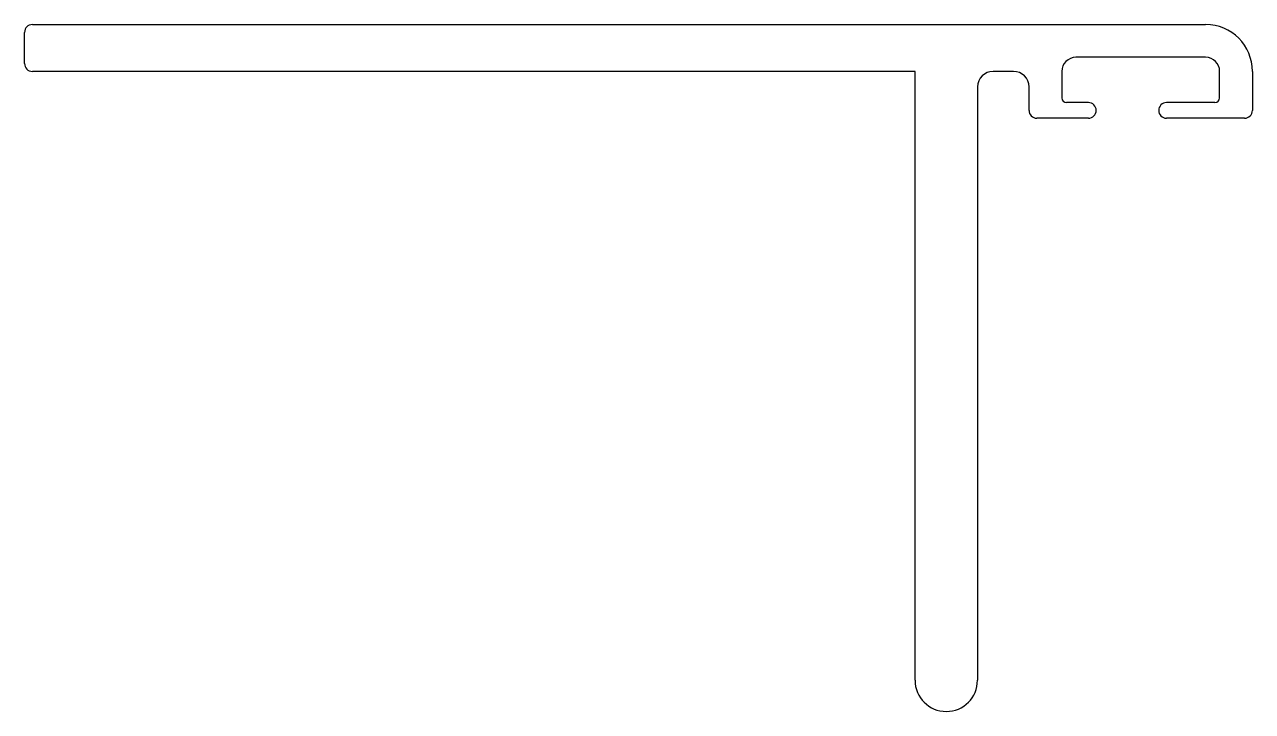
# Model space of a CAD drawing. Extents: x 566.2 to 644.8, y 650.4 to 694.4.
import ezdxf

# ---------------------------------------------------------------- set-up
doc = ezdxf.new("R2010")
doc.units = 0
doc.layers.get('0').update_dxf_attribs({"linetype": 'CONTINUOUS'})

msp = doc.modelspace()

# ---------------------------------------------------------------- linework, layer by layer
at = {"color": 0}
for p, q in [((566.719, 694.397), (641.819, 694.397)), ((566.219, 691.897), (566.219, 693.897)), ((641.819, 692.297), (633.519, 692.297)), ((623.219, 691.397), (566.719, 691.397)), ((623.219, 652.397), (623.219, 691.397)), ((629.519, 691.397), (628.219, 691.397)), ((632.619, 691.397), (632.619, 689.697)), ((642.719, 689.697), (642.719, 691.397)), ((644.819, 691.397), (644.819, 688.897)), ((627.219, 690.397), (627.219, 652.397)), ((630.519, 688.897), (630.519, 690.397)), ((634.319, 689.397), (632.919, 689.397)), ((642.419, 689.397), (639.319, 689.397)), ((634.319, 688.397), (631.019, 688.397)), ((644.319, 688.397), (639.319, 688.397))]:
    msp.add_line(p, q, dxfattribs=at)
for centre, radius, start, end in [((566.719, 693.897), 0.5, 90, 180), ((641.819, 691.397), 3, 0.00001, 90), ((566.719, 691.897), 0.5, 180, 270), ((633.519, 691.397), 0.9, 90, 180), ((641.819, 691.397), 0.9, 0.00001, 90), ((628.219, 690.397), 1, 90, 180), ((629.519, 690.397), 1, 0.00001, 90), ((632.919, 689.697), 0.3, 180, 270), ((634.319, 688.897), 0.5, 270, 90), ((639.319, 688.897), 0.5, 90, 270), ((642.419, 689.697), 0.3, 270, 359.99999), ((631.019, 688.897), 0.5, 180, 270), ((644.319, 688.897), 0.5, 270, 359.99999), ((625.219, 652.397), 2, 180, 359.99999)]:
    msp.add_arc(centre, radius, start, end, dxfattribs=at)

doc.saveas('drawing.dxf')
